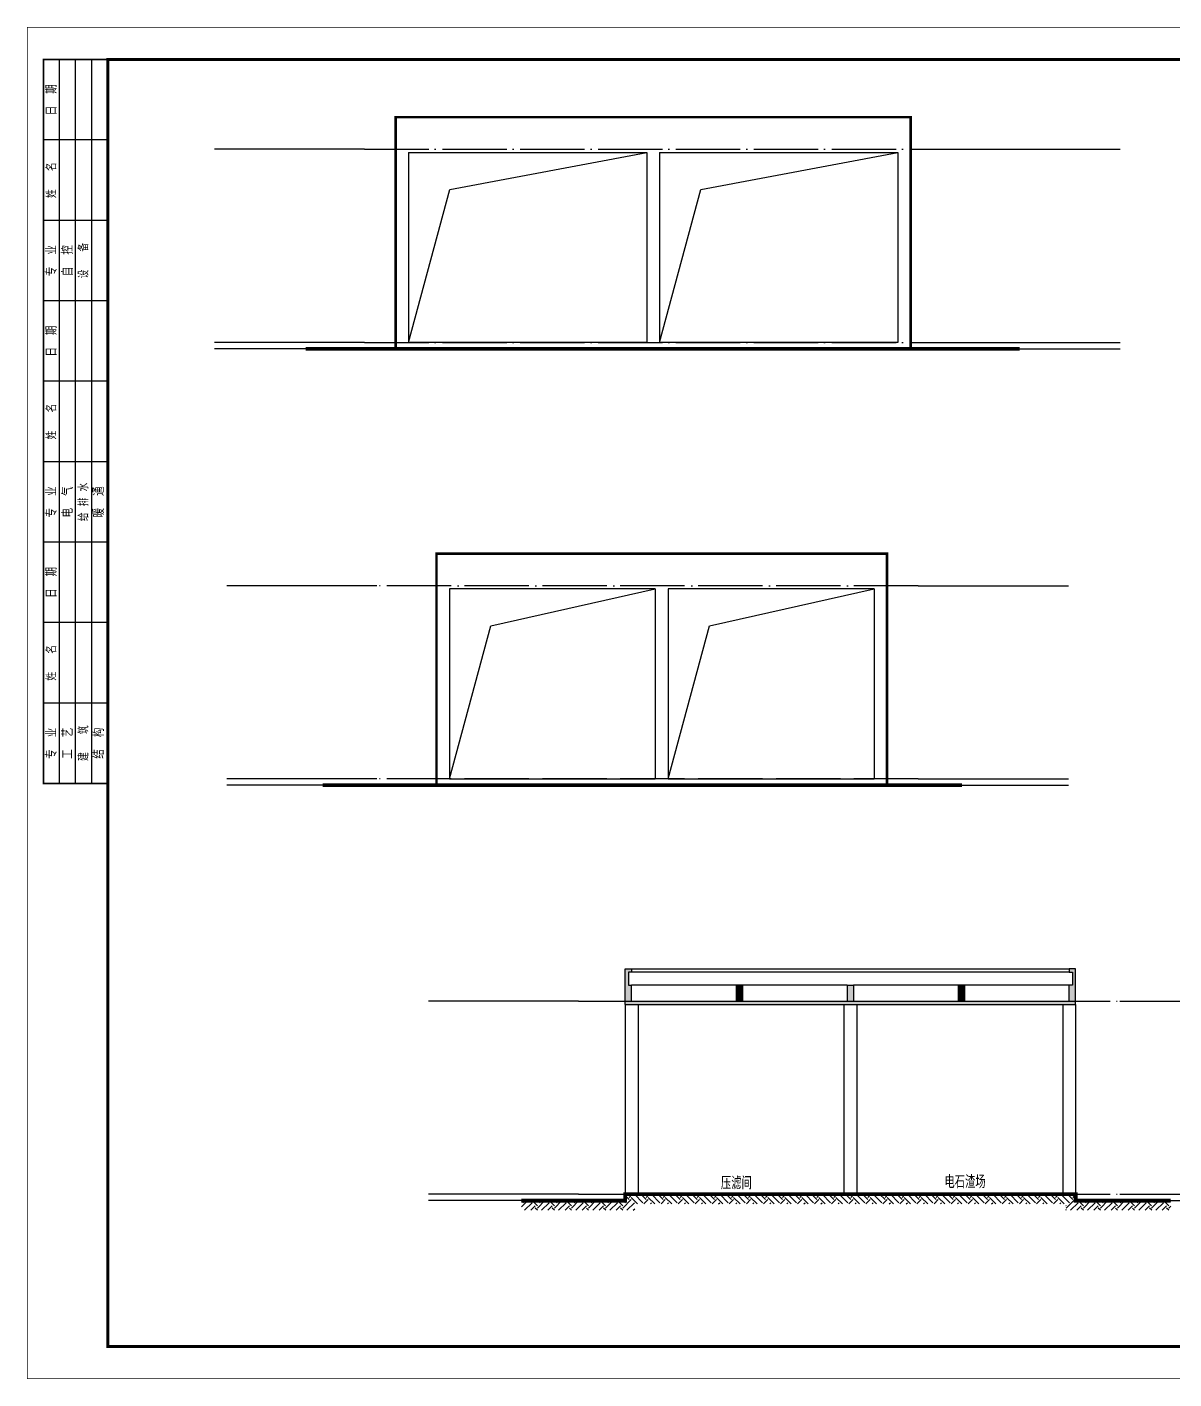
# Model space of a CAD drawing. Extents: x -107750 to 191080, y -97611 to -29805.
# Drawn here: x 116760 to 152408, y -95129 to -53109 of the extents above; entities that cross this region are included whole.
import ezdxf

# ---------------------------------------------------------------- set-up
doc = ezdxf.new("R2010")
doc.units = 0
doc.header["$LTSCALE"] = 1000
doc.header["$MEASUREMENT"] = 0
doc.linetypes.add('DOTE', pattern=[2.42, 2, -0.2, 0.02, -0.2])
for name, color, linetype in [('3T_BAR', 7, 'Continuous'), ('DIM_ELEV', 3, 'Continuous'), ('DOTE', 1, 'DOTE'), ('FRAME', 3, 'Continuous'), ('PUB_TEXT', 7, 'Continuous'), ('填充', 8, 'Continuous'), ('墙体2', 21, 'Continuous'), ('立面', 40, 'Continuous')]:
    doc.layers.add(name, color=color, linetype=linetype)
doc.styles.add('_HZTXT', font='TXT', dxfattribs={"width": 0.8, "bigfont": 'HZTXT'})
doc.styles.add('dxfs', font='txt.shx', dxfattribs={"width": 0.7, "bigfont": 'dxfs.shx'})

# ---------------------------------------------------------------- blocks, each defined once
blk = doc.blocks.new('A$C5F9B7CBC')
at = {"layer": 'FRAME'}
for points, const_width in [([(10, 42010), (10, 10), (74310, 10), (74310, 42010)], 20), ([(2510, 41010), (2510, 1010), (73310, 1010), (73310, 41010)], 100)]:
    blk.add_lwpolyline(points, close=True, dxfattribs=dict(at, const_width=const_width))
at = {"layer": 'FRAME', "const_width": 50}
blk.add_lwpolyline([(2510, 41010), (510, 41010), (510, 18510), (2510, 18510)], dxfattribs=at)
at = {"layer": 'FRAME'}
for points in [[(1010, 18510), (1010, 41010)], [(1510, 18510), (1510, 41010)], [(2010, 18510), (2010, 41010)], [(2510, 38510), (510, 38510)], [(2510, 36010), (510, 36010)], [(2510, 33510), (510, 33510)], [(2510, 31010), (510, 31010)], [(2510, 28510), (510, 28510)], [(2510, 26010), (510, 26010)], [(2510, 23510), (510, 23510)], [(2510, 21010), (510, 21010)]]:
    blk.add_lwpolyline(points, dxfattribs=at)
at = {"layer": 'FRAME', "char_height": 300, "attachment_point": 5, "rotation": 90, "style": 'dxfs'}
for s, insert, width in [('{\\fￋￎￌﾣﾤ|b0|i0|c134|p2;日\\Ftxt.shx,dxfs.shx|c134;  \\fￋￎￌﾣﾤ|b0|i0|c134|p2;期\\P}', (760, 39760), 1132.5), ('姓   名', (760, 37260), 1185), ('{\\fￋￎￌﾣﾤ|b0|i0|c134|p2;专\\Ftxt.shx,dxfs.shx|c134;  \\fￋￎￌﾣﾤ|b0|i0|c134|p2;业\\P}', (760, 34760), 1203.38), ('{\\fￋￎￌﾣﾤ|b0|i0|c134|p2;自\\Ftxt.shx,dxfs.shx|c134;  \\fￋￎￌﾣﾤ|b0|i0|c134|p2;控\\P}', (1260, 34760), 1148.25), ('设   备', (1760, 34760), 1227), ('{\\fￋￎￌﾣﾤ|b0|i0|c134|p2;日\\Ftxt.shx,dxfs.shx|c134;  \\fￋￎￌﾣﾤ|b0|i0|c134|p2;期\\P}', (760, 32260), 1132.5), ('姓   名', (760, 29760), 1185), ('给 排 水', (1760, 27260), 1352.62), ('{\\fￋￎￌﾣﾤ|b0|i0|c134|p2;专\\Ftxt.shx,dxfs.shx|c134;  \\fￋￎￌﾣﾤ|b0|i0|c134|p2;业\\P}', (760, 27260), 1203.38), ('{\\fￋￎￌﾣﾤ|b0|i0|c134|p2;电\\Ftxt.shx,dxfs.shx|c134;  \\fￋￎￌﾣﾤ|b0|i0|c134|p2;气\\P}', (1260, 27260), 1182.38), ('{\\fￋￎￌﾣﾤ|b0|i0|c134|p2;暖\\Ftxt.shx,dxfs.shx|c134;  \\fￋￎￌﾣﾤ|b0|i0|c134|p2;通\\P}', (2230, 27260), 1200.75), ('{\\fￋￎￌﾣﾤ|b0|i0|c134|p2;日\\Ftxt.shx,dxfs.shx|c134;  \\fￋￎￌﾣﾤ|b0|i0|c134|p2;期\\P}', (760, 24760), 1132.5), ('姓   名', (760, 22260), 1185), ('{\\fￋￎￌﾣﾤ|b0|i0|c134|p2;专\\Ftxt.shx,dxfs.shx|c134;  \\fￋￎￌﾣﾤ|b0|i0|c134|p2;业\\P}', (760, 19760), 1203.38), ('{\\fￋￎￌﾣﾤ|b0|i0|c134|p2;工\\Ftxt.shx,dxfs.shx|c134;  \\fￋￎￌﾣﾤ|b0|i0|c134|p2;艺\\P}', (1260, 19760), 1177.12), ('建   筑', (1760, 19760), 1206), ('{\\fￋￎￌﾣﾤ|b0|i0|c134|p2;结\\Ftxt.shx,dxfs.shx|c134;  \\fￋￎￌﾣﾤ|b0|i0|c134|p2;构\\P}', (2230, 19760), 1192.88)]:
    blk.add_mtext(s, dxfattribs=dict(at, insert=insert, width=width))

msp = doc.modelspace()

# ---------------------------------------------------------------- hatches: boundary and pattern name
at = {"layer": '3T_BAR'}
for points in [[(142250, -83386), (135550, -83386), (135550, -82886), (135450, -82886), (135450, -82486), (135550, -82486), (135550, -82386), (135350, -82386), (135350, -83486), (149350, -83486), (149350, -82386), (149150, -82386), (149150, -82486), (149250, -82486), (149250, -82886), (149150, -82886), (149150, -83386), (142450, -83386), (142450, -82886), (142250, -82886)], [(139000, -82886), (138800, -82886), (138800, -83386), (139000, -83386)], [(145700, -82886), (145900, -82886), (145900, -83386), (145700, -83386)]]:
    msp.add_hatch(color=256, dxfattribs=at).paths.add_polyline_path(points)
at = {"layer": '填充'}
h = msp.add_hatch(dxfattribs=at)
h.set_pattern_fill('土壤', color=256, scale=100, angle=45, style=0)
h.set_pattern_definition([(45, (6070.9, 139.4), (6e-14, 530.3301), [375, -375]), (45, (5971.46, 238.85), (6e-14, 530.3301), [375, -375]), (45, (5872.02, 338.3), (6e-14, 530.3301), [375, -375]), (135, (5872.02, 404.57), (-530.3301, 1e-13), [375, -375]), (135, (5971.46, 504), (-530.3301, 1e-13), [375, -375]), (135, (6070.9, 603.45), (-530.3301, 1e-13), [375, -375])])
h.paths.add_polyline_path([(149350, -89386), (135350, -89386), (135350, -89586), (132128, -89586), (132128, -89886), (135650, -89886), (135650, -89686), (149050, -89686), (149050, -89886), (152308, -89886), (152308, -89586), (150730, -89586), (149350, -89586)])

# ---------------------------------------------------------------- linework, layer by layer
at = {"layer": '3T_BAR'}
for p, q in [((135350, -89386), (135350, -89586)), ((135350, -89386), (149350, -89386)), ((149350, -89386), (149350, -89586)), ((132128, -89586), (135350, -89586)), ((149350, -89586), (152308, -89586))]:
    msp.add_line(p, q, dxfattribs=at)
at = {"layer": '3T_BAR', "const_width": 120}
msp.add_lwpolyline([(132128, -89586), (135350, -89586), (135350, -89386), (149350, -89386), (149350, -89586), (152308, -89586)], dxfattribs=at)
at = {"layer": 'DIM_ELEV'}
for p, q in [((127249, -56909), (122582, -56909)), ((146072, -56909), (150739, -56909)), ((127249, -62909), (122582, -62909)), ((146072, -62909), (150739, -62909)), ((127249, -63109), (122582, -63109)), ((146072, -63109), (150739, -63109)), ((127636, -70474), (122969, -70474)), ((144459, -70474), (149126, -70474)), ((127636, -76474), (122969, -76474)), ((144459, -76474), (149126, -76474)), ((127636, -76674), (122969, -76674)), ((144459, -76674), (149126, -76674)), ((133900, -83386), (129233, -83386)), ((150730, -83386), (155397, -83386)), ((133900, -89386), (129233, -89386)), ((150730, -89386), (155397, -89386)), ((133900, -89586), (129233, -89586)), ((150730, -89586), (155397, -89586))]:
    msp.add_line(p, q, dxfattribs=at)
at = {"layer": 'DOTE', "linetype": 'DOTE'}
for p, q in [((127249, -56909), (146072, -56909)), ((127249, -62909), (146072, -62909)), ((144459, -70474), (127636, -70474)), ((144459, -76474), (127636, -76474)), ((133900, -83386), (150730, -83386)), ((133900, -89386), (150730, -89386))]:
    msp.add_line(p, q, dxfattribs=at)
at = {"layer": '填充'}
for p, q in [((135550, -82386), (149150, -82386)), ((149150, -82486), (135550, -82486)), ((142250, -82886), (135550, -82886)), ((149150, -82886), (142450, -82886)), ((135350, -83486), (135350, -89386)), ((135750, -83486), (135750, -89386)), ((142150, -83486), (142150, -89386)), ((142550, -83486), (142550, -89386)), ((148950, -83486), (148950, -89386)), ((149350, -83486), (149350, -89386))]:
    msp.add_line(p, q, dxfattribs=at)
for points in [[(128621, -62909), (129906, -58158), (136021, -57009)], [(136421, -62909), (137706, -58158), (143821, -57009)], [(129887, -76474), (131171, -71724), (136287, -70574)], [(136687, -76474), (137971, -71724), (143087, -70574)]]:
    msp.add_lwpolyline(points, dxfattribs=at)
at = {"layer": '墙体2'}
for p, q in [((135350, -83486), (135350, -82386)), ((135350, -82386), (135550, -82386)), ((135550, -82486), (135450, -82486)), ((135450, -82486), (135450, -82886)), ((135550, -82386), (135550, -82486)), ((149350, -82386), (149150, -82386)), ((149150, -82386), (149150, -82486)), ((149150, -82486), (149250, -82486)), ((149250, -82486), (149250, -82886)), ((149350, -83486), (149350, -82386)), ((135450, -82886), (135550, -82886)), ((135550, -83386), (135550, -82886)), ((138800, -82886), (138800, -83386)), ((138800, -82886), (139000, -82886)), ((139000, -82886), (139000, -83386)), ((142250, -82886), (142250, -83386)), ((142250, -82886), (142450, -82886)), ((142450, -82886), (142450, -83386)), ((145700, -82886), (145700, -83386)), ((145900, -82886), (145700, -82886)), ((145900, -82886), (145900, -83386)), ((149250, -82886), (149150, -82886)), ((149150, -83386), (149150, -82886)), ((135350, -83486), (149350, -83486)), ((135550, -83386), (142250, -83386)), ((142450, -83386), (149150, -83386))]:
    msp.add_line(p, q, dxfattribs=at)
at = {"layer": '立面'}
for p, q in [((128221, -55909), (128221, -62909)), ((128221, -55909), (144221, -55909)), ((144221, -55909), (144221, -62909)), ((128621, -57009), (128621, -62909)), ((128621, -57009), (136021, -57009)), ((136021, -57009), (136021, -62909)), ((136421, -57009), (136421, -62909)), ((136421, -57009), (143821, -57009)), ((143821, -57009), (143821, -62909)), ((128221, -62909), (128221, -63109)), ((136021, -62909), (128621, -62909)), ((143821, -62909), (136421, -62909)), ((144221, -62909), (144221, -63109)), ((125423, -63109), (144221, -63109)), ((144221, -63109), (147617, -63109)), ((129487, -69474), (129487, -76474)), ((143487, -69474), (129487, -69474)), ((143487, -69474), (143487, -76474)), ((129887, -70574), (129887, -76474)), ((136287, -70574), (129887, -70574)), ((136287, -70574), (136287, -76474)), ((136687, -70574), (136687, -76474)), ((143087, -70574), (136687, -70574)), ((143087, -70574), (143087, -76474)), ((129487, -76474), (129487, -76674)), ((129887, -76474), (136287, -76474)), ((136687, -76474), (143087, -76474)), ((143487, -76474), (143487, -76674)), ((129487, -76674), (125944, -76674)), ((145815, -76674), (129487, -76674))]:
    msp.add_line(p, q, dxfattribs=at)
for points, const_width in [([(128221, -63109), (128221, -55909), (144221, -55909), (144221, -63109)], 80), ([(147617, -63109), (125423, -63109)], 120), ([(143487, -76674), (143487, -69474), (129487, -69474), (129487, -76674)], 80), ([(125944, -76674), (145815, -76674)], 120)]:
    msp.add_lwpolyline(points, dxfattribs=dict(at, const_width=const_width))

# ---------------------------------------------------------------- block references
at = {"layer": '3T_BAR'}
msp.add_blockref('A$C5F9B7CBC', (116760, -95129), dxfattribs=at)

# ---------------------------------------------------------------- texts
at = {"layer": 'PUB_TEXT', "style": '_HZTXT', "width": 0.8}
for s, p in [('压滤间 ', (138327, -89238)), ('电石渣场 ', (145274, -89200))]:
    msp.add_text(s, height=400, dxfattribs=at).set_placement(p)

doc.saveas('drawing.dxf')
